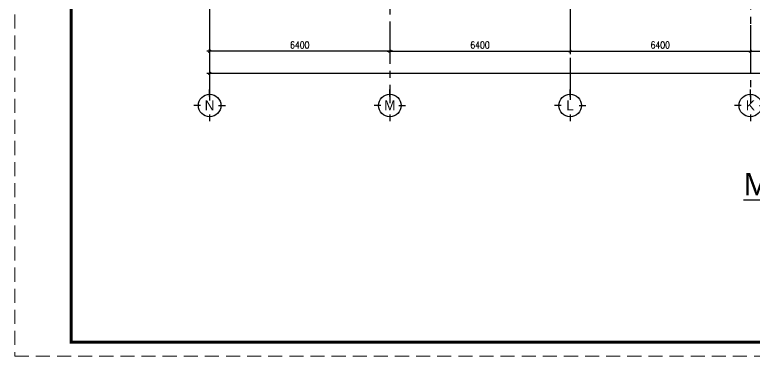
# Model space of a CAD drawing. Header units: inches. Extents: x 651127 to 1529722, y 768575 to 1021311.
# Drawn here: x 1000354 to 1026610, y 831541 to 843677 of the extents above; entities that cross this region are included whole.
import ezdxf
from ezdxf.enums import TextEntityAlignment as Align

# ---------------------------------------------------------------- set-up
doc = ezdxf.new("R2010")
doc.units = ezdxf.units.IN
doc.header["$LTSCALE"] = 1000
doc.header["$MEASUREMENT"] = 0
for name, pattern in [('CENTER2', [1.125, 0.75, -0.125, 0.125, -0.125]), ('DASHDOTX2', [2, 1, -0.5, 0, -0.5]), ('HIDDEN', [0.375, 0.25, -0.125])]:
    doc.linetypes.add(name, pattern=pattern)
doc.layers.get('DEFPOINTS').update_dxf_attribs({"color": 8, "lineweight": 9})
for name, color, linetype in [('DWGshare.com_1', 7, 'Continuous'), ('DWGshare.com_10', 7, 'Continuous'), ('DWGshare.com_2', 147, 'Continuous'), ('DWGshare.com_27', 9, 'DASHDOTX2'), ('DWGshare.com_4', 8, 'CENTER2'), ('DWGshare.com_6', 40, 'Continuous')]:
    doc.layers.add(name, color=color, linetype=linetype)
doc.styles.add('DWGshare.com_2', font='VHELVEB.TTF')
doc.styles.add('DWGshare.com_4', font='romans.shx', dxfattribs={"width": 0.8})
doc.styles.add('DWGshare.com_6', font='VHELVEN.TTF')
doc.dimstyles.new('DWGshare.com_1', dxfattribs={"dimscale": 100, "dimtxt": 2.5, "dimasz": 1, "dimexe": 1, "dimexo": 1.5, "dimgap": 1, "dimtad": 1, "dimdec": 0, "dimzin": 0, "dimdsep": 46, "dimtxsty": 'DWGshare.com_4', "dimblk": 'DWGshare.com_1', "dimcen": 1.5, "dimdle": 1, "dimclrd": 256, "dimclre": 256, "dimclrt": 7, "dimadec": 0, "dimazin": 0, "dimtfac": 1, "dimtdec": 0, "dimtix": 1, "dimtmove": 2, "dimatfit": 3, "dimfxl": 1, "dimtolj": 1, "dimtzin": 0, "dimarcsym": 0})

# ---------------------------------------------------------------- blocks, each defined once
blk = doc.blocks.new('DWGshare.com_1')
at = {"color": 0, "linetype": 'ByBlock', "const_width": 0.3}
blk.add_lwpolyline([(-0.5, -0.5), (0.5, 0.5)], dxfattribs=at)
blk = doc.blocks.new('*D1214')
at = {"layer": 'DEFPOINTS', "color": 0, "transparency": 16777216}
for p in [(1013673, 843458), (1020073, 843458), (1020073, 842380)]:
    blk.add_point(p, dxfattribs=at)
at = {"layer": 'DWGshare.com_2', "lineweight": -2, "transparency": 16777216}
for p, q in [((1013673, 843308), (1013673, 842280)), ((1020073, 843308), (1020073, 842280)), ((1013573, 842380), (1020173, 842380))]:
    blk.add_line(p, q, dxfattribs=at)
at = {"layer": 'DWGshare.com_2', "lineweight": -2, "transparency": 16777216, "xscale": 100, "yscale": 100, "zscale": 100, "rotation": 180}
blk.add_blockref('DWGshare.com_1', (1013673, 842380), dxfattribs=at)
at = {"layer": 'DWGshare.com_2', "lineweight": -2, "transparency": 16777216, "xscale": 100, "yscale": 100, "zscale": 100}
blk.add_blockref('DWGshare.com_1', (1020073, 842380), dxfattribs=at)
at = {"layer": 'DWGshare.com_2', "color": 7, "transparency": 16777216, "insert": (1016873, 842605), "char_height": 250, "attachment_point": 5, "style": 'DWGshare.com_4'}
blk.add_mtext('\\A1;6400', dxfattribs=at)
blk = doc.blocks.new('*D1215')
at = {"layer": 'DEFPOINTS', "color": 0, "transparency": 16777216}
for p in [(1007273, 842481), (1071273, 842481), (1007273, 841592)]:
    blk.add_point(p, dxfattribs=at)
at = {"layer": 'DWGshare.com_2', "lineweight": -2, "transparency": 16777216}
for p, q in [((1007273, 842331), (1007273, 841492)), ((1071273, 842331), (1071273, 841492)), ((1071373, 841592), (1007173, 841592))]:
    blk.add_line(p, q, dxfattribs=at)
at = {"layer": 'DWGshare.com_2', "lineweight": -2, "transparency": 16777216, "xscale": 100, "yscale": 100, "zscale": 100, "rotation": 180}
blk.add_blockref('DWGshare.com_1', (1007273, 841592), dxfattribs=at)
at = {"layer": 'DWGshare.com_2', "lineweight": -2, "transparency": 16777216, "xscale": 100, "yscale": 100, "zscale": 100}
blk.add_blockref('DWGshare.com_1', (1071273, 841592), dxfattribs=at)
at = {"layer": 'DWGshare.com_2', "color": 7, "transparency": 16777216, "insert": (1039273, 841817), "char_height": 250, "attachment_point": 5, "style": 'DWGshare.com_4'}
blk.add_mtext('\\A1;64000', dxfattribs=at)
blk = doc.blocks.new('*D1216')
at = {"layer": 'DEFPOINTS', "color": 0, "transparency": 16777216}
for p in [(1020073, 843458), (1026473, 843458), (1026473, 842380)]:
    blk.add_point(p, dxfattribs=at)
at = {"layer": 'DWGshare.com_2', "lineweight": -2, "transparency": 16777216}
for p, q in [((1020073, 843308), (1020073, 842280)), ((1026473, 843308), (1026473, 842280)), ((1019973, 842380), (1026573, 842380))]:
    blk.add_line(p, q, dxfattribs=at)
at = {"layer": 'DWGshare.com_2', "lineweight": -2, "transparency": 16777216, "xscale": 100, "yscale": 100, "zscale": 100, "rotation": 180}
blk.add_blockref('DWGshare.com_1', (1020073, 842380), dxfattribs=at)
at = {"layer": 'DWGshare.com_2', "lineweight": -2, "transparency": 16777216, "xscale": 100, "yscale": 100, "zscale": 100}
blk.add_blockref('DWGshare.com_1', (1026473, 842380), dxfattribs=at)
at = {"layer": 'DWGshare.com_2', "color": 7, "transparency": 16777216, "insert": (1023273, 842605), "char_height": 250, "attachment_point": 5, "style": 'DWGshare.com_4'}
blk.add_mtext('\\A1;6400', dxfattribs=at)
blk = doc.blocks.new('*D1217')
at = {"layer": 'DEFPOINTS', "color": 0, "transparency": 16777216}
for p in [(1026473, 843458), (1032873, 843458), (1032873, 842380)]:
    blk.add_point(p, dxfattribs=at)
at = {"layer": 'DWGshare.com_2', "lineweight": -2, "transparency": 16777216}
for p, q in [((1026473, 843308), (1026473, 842280)), ((1032873, 843308), (1032873, 842280)), ((1026373, 842380), (1032973, 842380))]:
    blk.add_line(p, q, dxfattribs=at)
at = {"layer": 'DWGshare.com_2', "lineweight": -2, "transparency": 16777216, "xscale": 100, "yscale": 100, "zscale": 100, "rotation": 180}
blk.add_blockref('DWGshare.com_1', (1026473, 842380), dxfattribs=at)
at = {"layer": 'DWGshare.com_2', "lineweight": -2, "transparency": 16777216, "xscale": 100, "yscale": 100, "zscale": 100}
blk.add_blockref('DWGshare.com_1', (1032873, 842380), dxfattribs=at)
at = {"layer": 'DWGshare.com_2', "color": 7, "transparency": 16777216, "insert": (1029673, 842605), "char_height": 250, "attachment_point": 5, "style": 'DWGshare.com_4'}
blk.add_mtext('\\A1;6400', dxfattribs=at)
blk = doc.blocks.new('*D1247')
at = {"layer": 'DEFPOINTS', "color": 0, "transparency": 16777216}
for p in [(1007273, 843458), (1013673, 843458), (1007273, 842380)]:
    blk.add_point(p, dxfattribs=at)
at = {"layer": 'DWGshare.com_2', "lineweight": -2, "transparency": 16777216}
for p, q in [((1007273, 843308), (1007273, 842280)), ((1013673, 843308), (1013673, 842280)), ((1013773, 842380), (1007173, 842380))]:
    blk.add_line(p, q, dxfattribs=at)
at = {"layer": 'DWGshare.com_2', "lineweight": -2, "transparency": 16777216, "xscale": 100, "yscale": 100, "zscale": 100, "rotation": 180}
blk.add_blockref('DWGshare.com_1', (1007273, 842380), dxfattribs=at)
at = {"layer": 'DWGshare.com_2', "lineweight": -2, "transparency": 16777216, "xscale": 100, "yscale": 100, "zscale": 100}
blk.add_blockref('DWGshare.com_1', (1013673, 842380), dxfattribs=at)
at = {"layer": 'DWGshare.com_2', "color": 7, "transparency": 16777216, "insert": (1010473, 842605), "char_height": 250, "attachment_point": 5, "style": 'DWGshare.com_4'}
blk.add_mtext('\\A1;6400', dxfattribs=at)
blk = doc.blocks.new('DWGshare.com_2')
for p, q in [((0, 320), (0, 560)), ((-320, 0), (-560, 0)), ((320, 0), (560, 0)), ((0, -320), (0, -560))]:
    blk.add_line(p, q)
blk.add_circle((0, 0), 400)
at = {"linetype": 'Continuous', "style": 'DWGshare.com_2'}
blk.add_attdef('2', text='', height=350, dxfattribs=at).set_placement((0, 0), align=Align.MIDDLE_CENTER)

msp = doc.modelspace()

# ---------------------------------------------------------------- linework, layer by layer
at = {"layer": 'DEFPOINTS', "linetype": 'HIDDEN', "ltscale": 2}
msp.add_lwpolyline([(1000353.7, 831540.9), (1084453.7, 831540.9), (1084453.7, 890940.9), (1000353.7, 890940.9)], close=True, dxfattribs=at)
at = {"layer": 'DWGshare.com_1', "const_width": 100}
msp.add_lwpolyline([(1002353.7, 832040.9), (1083953.7, 832040.9), (1083953.7, 890440.9), (1002353.7, 890440.9)], close=True, dxfattribs=at)
at = {"layer": 'DWGshare.com_27'}
msp.add_line((1007272.5, 843946.9), (1007272.5, 841056.3), dxfattribs=at)
at = {"layer": 'DWGshare.com_4', "ltscale": 2}
for p, q in [((1026472.5, 856608.9), (1026472.5, 840532.9)), ((1020072.5, 855648.9), (1020072.5, 840532.9)), ((1013672.5, 854688.9), (1013672.5, 840532.9)), ((1007272.5, 853381.8), (1007272.5, 840532.9))]:
    msp.add_line(p, q, dxfattribs=at)

# ---------------------------------------------------------------- block references
at = {"layer": 'DWGshare.com_6', "linetype": 'CENTER2'}
for p, values in [((1007272.5, 840455.4), {'2': 'N'}), ((1013672.5, 840455.4), {'2': 'M'}), ((1020072.5, 840455.4), {'2': 'L'}), ((1026472.5, 840455.4), {'2': 'K'})]:
    msp.add_blockref('DWGshare.com_2', p, dxfattribs=at).add_auto_attribs(values)

# ---------------------------------------------------------------- texts
at = {"layer": 'DWGshare.com_10', "style": 'DWGshare.com_6'}
msp.add_text('%%UMAËT ÑÖÙNG KHUNG ÑAÀU HOÀI BTCT TRUÏC 1 - 17', height=800, dxfattribs=at).set_placement((1038849.2, 837690.6), align=Align.MIDDLE)

# ---------------------------------------------------------------- dimensions: what is measured, and where the dimension line sits
at = {"layer": 'DWGshare.com_2'}
for base, p1, p2, picture, middle in [((1007272.5, 842380), (1013672.5, 843457.7), (1007272.5, 843457.7), '*D1247', (1010472.5, 842605)), ((1007272.5, 841591.6), (1071272.5, 842481.3), (1007272.5, 842481.3), '*D1215', (1039272.5, 841816.6))]:
    dim = msp.add_linear_dim(base=base, p1=p1, p2=p2, angle=180, dimstyle='DWGshare.com_1', dxfattribs=at)
    dim.commit()
    dim.dimension.update_dxf_attribs({"geometry": picture, "text_midpoint": middle})
for base, p1, p2, picture, middle in [((1020072.5, 842380), (1013672.5, 843457.7), (1020072.5, 843457.7), '*D1214', (1016872.5, 842605)), ((1026472.5, 842380), (1020072.5, 843457.7), (1026472.5, 843457.7), '*D1216', (1023272.5, 842605)), ((1032872.5, 842380), (1026472.5, 843457.7), (1032872.5, 843457.7), '*D1217', (1029672.5, 842605))]:
    dim = msp.add_linear_dim(base=base, p1=p1, p2=p2, dimstyle='DWGshare.com_1', dxfattribs=at)
    dim.commit()
    dim.dimension.update_dxf_attribs({"geometry": picture, "text_midpoint": middle})

doc.saveas('drawing.dxf')
